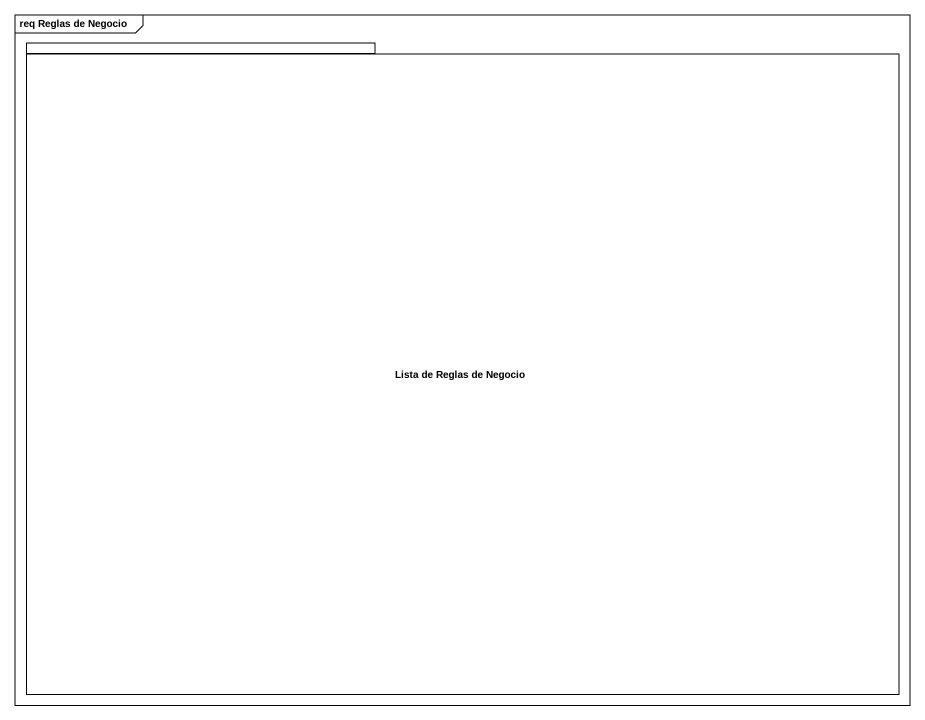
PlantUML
@startuml
mainframe req Reglas de Negocio
package "Lista de Reglas de Negocio" as Lista_de_Reglas_de_Negocio {
}
@enduml
